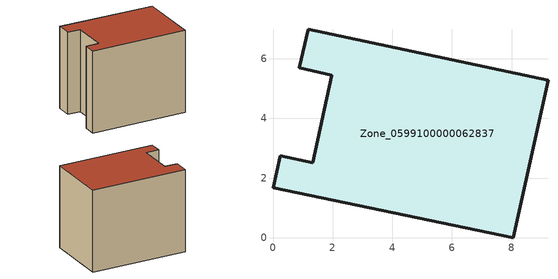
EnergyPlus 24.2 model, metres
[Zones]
Zone_0599100000062837
 floor ground (C_G): 9.22,5.28 8.05,0 0,1.68 0.24,2.75 1.33,2.51 1.97,5.45 0.88,5.7 1.18,6.99 z0
 wall outside (C_F): 8.05,0 9.22,5.28 1.18,6.99 0.88,5.7 1.97,5.45 1.33,2.51 0.24,2.75 0,1.68 8.05,0 z0:6.96
 roof outside (C_R): 0,1.68 8.05,0 9.22,5.28 1.18,6.99 0.88,5.7 1.97,5.45 1.33,2.51 0.24,2.75 z6.96
[BUILDING]
Pand.0599100000062837: North Axis=0; Terrain=City; Loads Convergence Tolerance Value=0.04; Temperature Convergence Tolerance Value=0.4; Solar Distribution=FullExterior; Maximum Number of Warmup Days=25; Minimum Number of Warmup Days=1
[Site:Location]
Rotterdam.The.Hague.AP_ZH_NLD Design_Conditions: Latitude=51.96; Longitude=4.45; Time Zone=1; Elevation=-4.5
[SITE:GROUNDTEMPERATURE:BUILDINGSURFACE]
18, 18, 18, 18, 18, 18, 18, 18, 18, 18, 18, 18
[MATERIAL] Thermal Absorptance=0.9; Solar Absorptance=0.7; Visible Absorptance=0.7
Name | Roughness | Thickness | Conductivity | Density | Specific Heat
G.TI.1946 | MediumSmooth | 0.15 | 1 | 540 | 1210
F.TI.1946 | Rough | 0.3 | 0.857143 | 1920 | 840
R.TI.1946 | MediumRough | 0.2 | 0.1 | 1500 | 1000
[CONSTRUCTION]
C_G: G.TI.1946
C_F: F.TI.1946
C_R: R.TI.1946
[ZONE]
Zone_0599100000062837: Type=1; Multiplier=1; Ceiling Height=Autocalculate; Volume=Autocalculate; Floor Area=autocalculate; Part of Total Floor Area=Yes
[ZONEINFILTRATION:DESIGNFLOWRATE]
Infil_Zone_0599100000062837: Zone or ZoneList or Space or SpaceList=Zone_0599100000062837; Schedule=AlwaysOn; Design Flow Rate Calculation Method=Flow/Area; Flow Rate per Floor Area=0.003; Constant Term Coefficient=1; Temperature Term Coefficient=0; Velocity Term Coefficient=0; Velocity Squared Term Coefficient=0
[HVACTEMPLATE:ZONE:IDEALLOADSAIRSYSTEM]
Zone_0599100000062837: Maximum Heating Supply Air Temperature=50; Minimum Cooling Supply Air Temperature=13; Maximum Heating Supply Air Humidity Ratio=0.0156; Minimum Cooling Supply Air Humidity Ratio=0.0077; Heating Limit=NoLimit; Cooling Limit=NoLimit; Dehumidification Control Type=ConstantSensibleHeatRatio; Cooling Sensible Heat Ratio=0.7; Dehumidification Setpoint=60; Humidification Control Type=None; Humidification Setpoint=30; Outdoor Air Method=None; Outdoor Air Flow Rate per Person=0.00944; Outdoor Air Flow Rate per Zone Floor Area=0; Outdoor Air Flow Rate per Zone=0; Demand Controlled Ventilation Type=None; Outdoor Air Economizer Type=NoEconomizer; Heat Recovery Type=None; Sensible Heat Recovery Effectiveness=0.7; Latent Heat Recovery Effectiveness=0.65
[ZONECONTROL:THERMOSTAT]
ThermostatControl_Zone_0599100000062837: Zone or ZoneList=Zone_0599100000062837; Control Type Schedule=DualSetpointControlType; Control 1=Thermostat_Zone_0599100000062837; Temperature Difference Between Cutout And Setpoint=0
[THERMOSTATSETPOINT:DUALSETPOINT]
Thermostat_Zone_0599100000062837: Heating Setpoint Temperature Schedule=HeatingSetpoint_Zone_0599100000062837; Cooling Setpoint Temperature Schedule=CoolingSetpoint_Zone_0599100000062837
[SCHEDULE:COMPACT]
HeatingSetpoint_Zone_0599100000062837: Through: 12/31, For: AllDays, Until: 24:00, 21
CoolingSetpoint_Zone_0599100000062837: Through: 12/31, For: AllDays, Until: 24:00, 24
DualSetpointControlType: Through: 12/31, For: AllDays, Until: 24:00, 4
AlwaysOn: Through: 12/31, For: AllDays, Until: 24:00, 1
